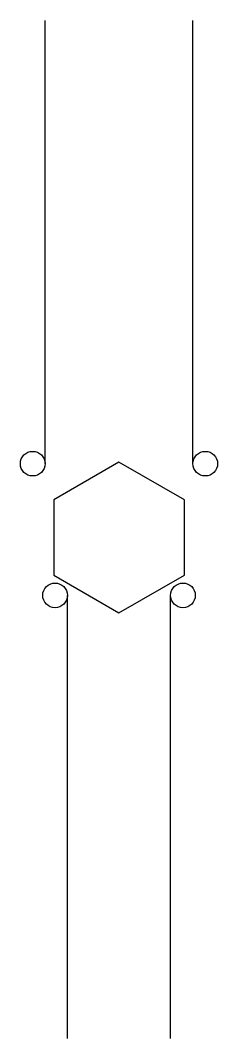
# Model space of a CAD drawing. Header units: inches. Extents: x -0.5 to 1.5, y -4.6 to 5.8.
import ezdxf

# ---------------------------------------------------------------- set-up
doc = ezdxf.new("R2010")
doc.units = ezdxf.units.IN
doc.header["$MEASUREMENT"] = 0
doc.layers.add('Lower Wire Bend Jig', color=7, linetype='Continuous', lineweight=25)
doc.layers.add('Wire Parallels', color=4, linetype='Continuous', lineweight=25)

msp = doc.modelspace()

# ---------------------------------------------------------------- linework, layer by layer
at = {"layer": 'Lower Wire Bend Jig', "flags": 128}
msp.add_lwpolyline([(0.531, -0.234), (1.194, 0.149), (1.194, 0.914), (0.531, 1.296), (-0.131, 0.914), (-0.131, 0.149)], close=True, dxfattribs=at)
at = {"layer": 'Lower Wire Bend Jig'}
for centre in [(-0.344, 1.281), (1.406, 1.281), (-0.117, -0.056), (1.18, -0.056)]:
    msp.add_circle(centre, 0.125, dxfattribs=at)
at = {"layer": 'Wire Parallels'}
for p, q in [((-0.219, 1.281), (-0.219, 5.781)), ((1.281, 1.281), (1.281, 5.781)), ((0.008, -4.556), (0.008, -0.056)), ((1.055, -4.556), (1.055, -0.056))]:
    msp.add_line(p, q, dxfattribs=at)

doc.saveas('drawing.dxf')
